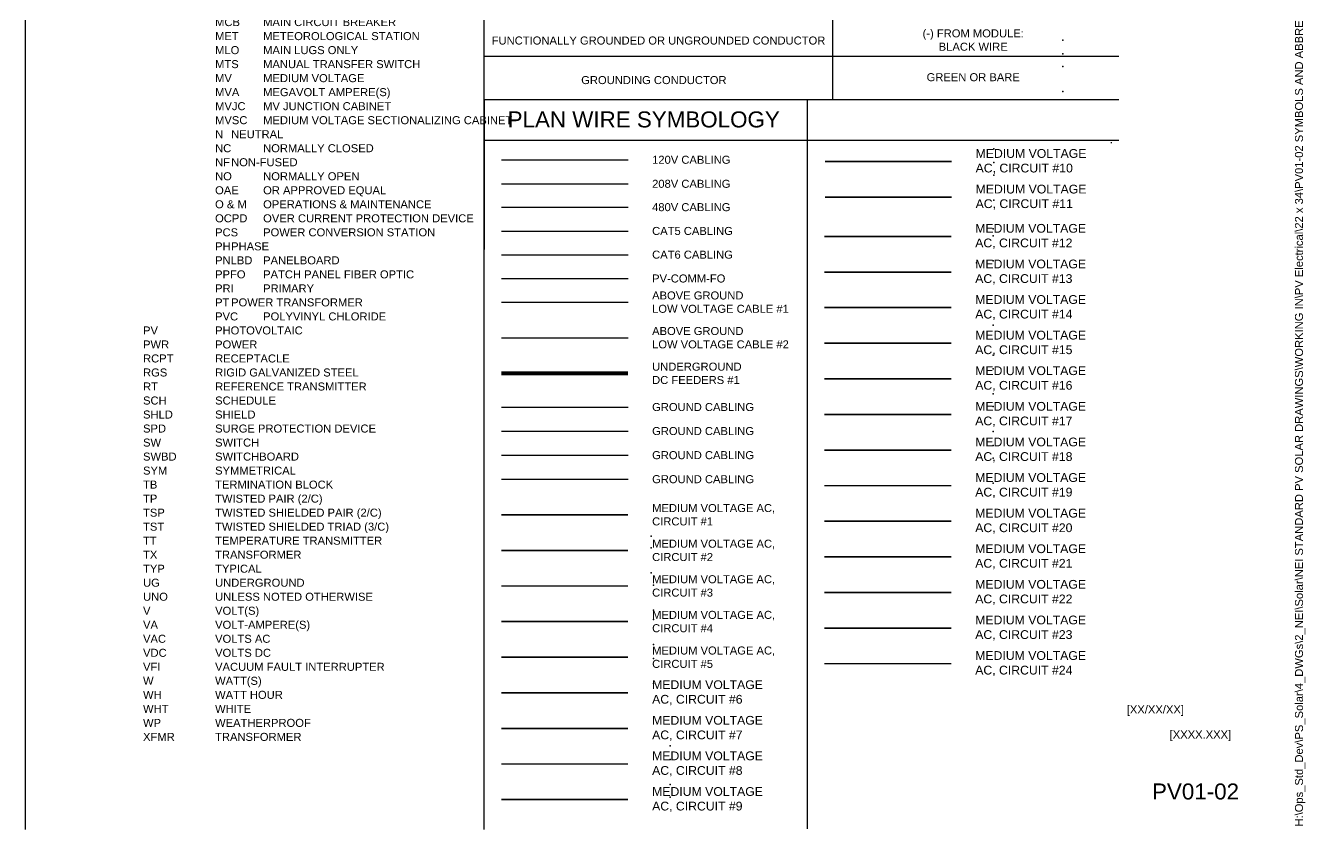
# Paper-space layout 'SYMBOLS AND ABBREVIATIONS 22x34' of a CAD drawing. Header units: feet, sheet in inches. Extents: x 0 to 33.3, y 0 to 20.5.
# Drawn here: x 17.35 to 33.33, y 0 to 10.04 of the extents above; entities that cross this region are included whole.
import ezdxf
from ezdxf.enums import TextEntityAlignment as Align
from ezdxf.lldxf.tags import DXFTag

# ---------------------------------------------------------------- set-up
doc = ezdxf.new("R2010")
doc.units = ezdxf.units.FT
doc.header["$MEASUREMENT"] = 0
for name, color, linetype in [('G-ANNO-TEXT', 1, 'Continuous'), ('G-ANNO-TTBL', 1, 'Continuous'), ('PV-CABL-120V', 14, '120V'), ('PV-CABL-208V', 14, '208V'), ('PV-CABL-480V', 14, '480V'), ('PV-CABL-G1', 130, 'G1'), ('PV-CABL-G2', 102, 'G2'), ('PV-CABL-G3', 112, 'G3'), ('PV-CABL-G4', 64, 'G4'), ('PV-CABL-MV1', 170, 'MV ROUTING #1'), ('PV-CABL-MV10', 130, 'MV ROUTING #10'), ('PV-CABL-MV11', 170, 'MV ROUTING #11'), ('PV-CABL-MV12', 210, 'MV ROUTING #12'), ('PV-CABL-MV13', 170, 'MV ROUTING #13'), ('PV-CABL-MV14', 80, 'MV ROUTING #14'), ('PV-CABL-MV15', 210, 'MV ROUTING #15'), ('PV-CABL-MV16', 10, 'MV ROUTING #16'), ('PV-CABL-MV17', 130, 'MV ROUTING #17'), ('PV-CABL-MV18', 170, 'MV ROUTING #18'), ('PV-CABL-MV19', 80, 'MV ROUTING #19'), ('PV-CABL-MV2', 80, 'MV ROUTING #2'), ('PV-CABL-MV20', 210, 'MV ROUTING #20'), ('PV-CABL-MV21', 10, 'MV ROUTING #21'), ('PV-CABL-MV22', 130, 'MV ROUTING #22'), ('PV-CABL-MV23', 170, 'MV ROUTING #23'), ('PV-CABL-MV24', 210, 'MV ROUTING #24'), ('PV-CABL-MV3', 210, 'MV ROUTING #3'), ('PV-CABL-MV4', 10, 'MV ROUTING #4'), ('PV-CABL-MV5', 130, 'MV ROUTING #5'), ('PV-CABL-MV6', 170, 'MV ROUTING #6'), ('PV-CABL-MV7', 80, 'MV ROUTING #7'), ('PV-CABL-MV8', 210, 'MV ROUTING #8'), ('PV-CABL-MV9', 10, 'MV ROUTING #9'), ('PV-CATV5', 122, 'CATV5'), ('PV-CATV6', 122, 'CATV6'), ('PV-COMM-FO', 122, 'FIBER_OPTIC_6 STRAND'), ('PV-UG-LV1', 10, 'UGLV1'), ('PV-UG-LV2', 10, 'UGLV2')]:
    doc.layers.add(name, color=color, linetype=linetype)
doc.layers.add('G-NPLT', color=67, linetype='Continuous', plot=False)
doc.layers.add('PV-DC-CABL-UG', color=6, linetype='DC_CABLE', true_color=0xff00ff)
doc.styles.add('NEI-A', font='arial.ttf')
doc.styles.get("Standard").update_dxf_attribs({"font": 'arial.ttf'})
tags = doc.linetypes.add('120V', pattern='A,0.176989,-0.050727,["120V",NEI-A,S=0.1,R=0,X=0,Y=-0.05],-0.379482,0.176989', length=0.784187).pattern_tags.tags
tags[6] = DXFTag(74, 10)
tags = doc.linetypes.add('208V', pattern='A,0.176989,-0.050727,["208V",NEI-A,S=0.1,R=0,X=0,Y=-0.05],-0.379482,0.176989', length=0.784187).pattern_tags.tags
tags[6] = DXFTag(74, 10)
tags = doc.linetypes.add('480V', pattern='A,0.176989,-0.050727,["480V",NEI-A,S=0.1,R=0,X=0,Y=-0.05],-0.379482,0.176989', length=0.784187).pattern_tags.tags
tags[6] = DXFTag(74, 10)
tags = doc.linetypes.add('CATV5', pattern='A,0.18216,-0.054518,["CATV5",NEI-A,S=0.1,R=0,X=0,Y=-0.05],-0.505136,0.176989', length=0.918803).pattern_tags.tags
tags[6] = DXFTag(74, 10)
tags = doc.linetypes.add('CATV6', pattern='A,0.18216,-0.054518,["CATV6",NEI-A,S=0.1,R=0,X=0,Y=-0.05],-0.505136,0.176989', length=0.918803).pattern_tags.tags
tags[6] = DXFTag(74, 10)
doc.linetypes.add('DC_CABLE', pattern='A,1,-0.2,["DC",Standard,S=0.1,R=0,X=-0.1,Y=-0.05],-0.2', length=1.4)
doc.linetypes.add('FIBER_OPTIC_6 STRAND', pattern='A,0.2,-0.05,0,-0.05,0.2,-0.15,["FO",Standard,S=0.1,R=0,X=-0.04,Y=-0.05],-0.25,0.2,-0.05,0,-0.05', length=1.2)
tags = doc.linetypes.add('G1', pattern='A,0.176989,-0.056821,["G1",NEI-A,S=0.1,R=0,X=0,Y=-0.05],-0.243179,0.176989', length=0.653978).pattern_tags.tags
tags[6] = DXFTag(74, 10)
tags = doc.linetypes.add('G2', pattern='A,0.176989,-0.056821,["G2",NEI-A,S=0.1,R=0,X=0,Y=-0.05],-0.243179,0.176989', length=0.653978).pattern_tags.tags
tags[6] = DXFTag(74, 10)
tags = doc.linetypes.add('G3', pattern='A,0.176989,-0.056821,["G3",NEI-A,S=0.1,R=0,X=0,Y=-0.05],-0.243179,0.176989', length=0.653978).pattern_tags.tags
tags[6] = DXFTag(74, 10)
tags = doc.linetypes.add('G4', pattern='A,0.176989,-0.056821,["G4",NEI-A,S=0.1,R=0,X=0,Y=-0.05],-0.243179,0.176989', length=0.653978).pattern_tags.tags
tags[6] = DXFTag(74, 10)
tags = doc.linetypes.add('MV ROUTING #1', pattern='A,1,-0.25,0,0.1,-0.25,["MV1",NEI-A,S=0.5,R=0,X=0,Y=-0.2],-1.5', length=3.1).pattern_tags.tags
tags[12] = DXFTag(74, 10)
tags = doc.linetypes.add('MV ROUTING #10', pattern='A,1,-0.25,0,0.1,-0.25,["MV10",NEI-A,S=0.5,R=0,X=0,Y=-0.2],-1.99', length=3.59).pattern_tags.tags
tags[12] = DXFTag(74, 10)
tags = doc.linetypes.add('MV ROUTING #11', pattern='A,1,-0.25,0,0.1,-0.25,["MV11",NEI-A,S=0.5,R=0,X=0,Y=-0.2],-1.99', length=3.59).pattern_tags.tags
tags[12] = DXFTag(74, 10)
tags = doc.linetypes.add('MV ROUTING #12', pattern='A,1,-0.25,0,0.1,-0.25,["MV12",NEI-A,S=0.5,R=0,X=0,Y=-0.2],-1.99', length=3.59).pattern_tags.tags
tags[12] = DXFTag(74, 10)
tags = doc.linetypes.add('MV ROUTING #13', pattern='A,1,-0.25,0,0.1,-0.25,["MV13",NEI-A,S=0.5,R=0,X=0,Y=-0.2],-1.99', length=3.59).pattern_tags.tags
tags[12] = DXFTag(74, 10)
tags = doc.linetypes.add('MV ROUTING #14', pattern='A,1,-0.25,0,0.1,-0.25,["MV14",NEI-A,S=0.5,R=0,X=0,Y=-0.2],-1.99', length=3.59).pattern_tags.tags
tags[12] = DXFTag(74, 10)
tags = doc.linetypes.add('MV ROUTING #15', pattern='A,1,-0.25,0,0.1,-0.25,["MV15",NEI-A,S=0.5,R=0,X=0,Y=-0.2],-1.99', length=3.59).pattern_tags.tags
tags[12] = DXFTag(74, 10)
tags = doc.linetypes.add('MV ROUTING #16', pattern='A,1,-0.25,0,0.1,-0.25,["MV16",NEI-A,S=0.5,R=0,X=0,Y=-0.2],-1.99', length=3.59).pattern_tags.tags
tags[12] = DXFTag(74, 10)
tags = doc.linetypes.add('MV ROUTING #17', pattern='A,1,-0.25,0,0.1,-0.25,["MV17",NEI-A,S=0.5,R=0,X=0,Y=-0.2],-1.99', length=3.59).pattern_tags.tags
tags[12] = DXFTag(74, 10)
tags = doc.linetypes.add('MV ROUTING #18', pattern='A,1,-0.25,0,0.1,-0.25,["MV18",NEI-A,S=0.5,R=0,X=0,Y=-0.2],-1.99', length=3.59).pattern_tags.tags
tags[12] = DXFTag(74, 10)
tags = doc.linetypes.add('MV ROUTING #19', pattern='A,1,-0.25,0,0.1,-0.25,["MV19",NEI-A,S=0.5,R=0,X=0,Y=-0.2],-1.99', length=3.59).pattern_tags.tags
tags[12] = DXFTag(74, 10)
tags = doc.linetypes.add('MV ROUTING #2', pattern='A,1,-0.25,0,0.1,-0.25,["MV2",NEI-A,S=0.5,R=0,X=0,Y=-0.2],-1.5', length=3.1).pattern_tags.tags
tags[12] = DXFTag(74, 10)
tags = doc.linetypes.add('MV ROUTING #20', pattern='A,1,-0.25,0,0.1,-0.25,["MV20",NEI-A,S=0.5,R=0,X=0,Y=-0.2],-1.99', length=3.59).pattern_tags.tags
tags[12] = DXFTag(74, 10)
tags = doc.linetypes.add('MV ROUTING #21', pattern='A,1,-0.25,0,0.1,-0.25,["MV21",NEI-A,S=0.5,R=0,X=0,Y=-0.2],-1.99', length=3.59).pattern_tags.tags
tags[12] = DXFTag(74, 10)
tags = doc.linetypes.add('MV ROUTING #22', pattern='A,1,-0.25,0,0.1,-0.25,["MV22",NEI-A,S=0.5,R=0,X=0,Y=-0.2],-1.99', length=3.59).pattern_tags.tags
tags[12] = DXFTag(74, 10)
tags = doc.linetypes.add('MV ROUTING #23', pattern='A,1,-0.25,0,0.1,-0.25,["MV23",NEI-A,S=0.5,R=0,X=0,Y=-0.2],-1.99', length=3.59).pattern_tags.tags
tags[12] = DXFTag(74, 10)
tags = doc.linetypes.add('MV ROUTING #24', pattern='A,1,-0.25,0,0.1,-0.25,["MV24",NEI-A,S=0.5,R=0,X=0,Y=-0.2],-1.99', length=3.59).pattern_tags.tags
tags[12] = DXFTag(74, 10)
tags = doc.linetypes.add('MV ROUTING #3', pattern='A,1,-0.25,0,0.1,-0.25,["MV3",NEI-A,S=0.5,R=0,X=0,Y=-0.2],-1.5', length=3.1).pattern_tags.tags
tags[12] = DXFTag(74, 10)
tags = doc.linetypes.add('MV ROUTING #4', pattern='A,1,-0.25,0,0.1,-0.25,["MV4",NEI-A,S=0.5,R=0,X=0,Y=-0.2],-1.5', length=3.1).pattern_tags.tags
tags[12] = DXFTag(74, 10)
tags = doc.linetypes.add('MV ROUTING #5', pattern='A,1,-0.25,0,0.1,-0.25,["MV5",NEI-A,S=0.5,R=0,X=0,Y=-0.2],-1.5', length=3.1).pattern_tags.tags
tags[12] = DXFTag(74, 10)
tags = doc.linetypes.add('MV ROUTING #6', pattern='A,1,-0.25,0,0.1,-0.25,["MV6",NEI-A,S=0.5,R=0,X=0,Y=-0.2],-1.5', length=3.1).pattern_tags.tags
tags[12] = DXFTag(74, 10)
tags = doc.linetypes.add('MV ROUTING #7', pattern='A,1,-0.25,0,0.1,-0.25,["MV7",NEI-A,S=0.5,R=0,X=0,Y=-0.2],-1.5', length=3.1).pattern_tags.tags
tags[12] = DXFTag(74, 10)
tags = doc.linetypes.add('MV ROUTING #8', pattern='A,1,-0.25,0,0.1,-0.25,["MV8",NEI-A,S=0.5,R=0,X=0,Y=-0.2],-1.5', length=3.1).pattern_tags.tags
tags[12] = DXFTag(74, 10)
tags = doc.linetypes.add('MV ROUTING #9', pattern='A,1,-0.25,0,0.1,-0.25,["MV9",NEI-A,S=0.5,R=0,X=0,Y=-0.2],-1.5', length=3.1).pattern_tags.tags
tags[12] = DXFTag(74, 10)
tags = doc.linetypes.add('UGLV1', pattern='A,0.176989,-0.050716,["LV1",NEI-A,S=0.1,R=0,X=0,Y=-0.05],-0.299284,0.176989', length=0.703978).pattern_tags.tags
tags[6] = DXFTag(74, 10)
tags = doc.linetypes.add('UGLV2', pattern='A,0.176989,-0.050716,["LV2",NEI-A,S=0.1,R=0,X=0,Y=-0.05],-0.299284,0.176989', length=0.703978).pattern_tags.tags
tags[6] = DXFTag(74, 10)

psp = doc.layouts.new('SYMBOLS AND ABBREVIATIONS 22x34')

# ---------------------------------------------------------------- linework, layer by layer
at = {"layer": 'G-ANNO-TEXT'}
for p, q in [((17.348, 0), (17.348, 20.505)), ((23.076, 0), (23.076, 20.505)), ((27.429, 10.574), (27.429, 9.114)), ((23.076, 9.657), (31.005, 9.657)), ((23.076, 9.115), (29.056, 9.114)), ((23.076, 9.115), (31.005, 9.114)), ((23.076, 9.114), (23.076, 7.244)), ((23.076, 8.608), (31.005, 8.608)), ((30.903, 8.579), (30.917, 8.579))]:
    psp.add_line(p, q, dxfattribs=at)
psp.add_lwpolyline([(27.112, 9.114), (27.111, 0.005)], dxfattribs=at)
at = {"layer": 'G-NPLT'}
for p in [(30.305, 9.858), (30.305, 9.686), (30.305, 9.528), (30.305, 9.215), (29.441, 8.501), (29.441, 8.329), (29.441, 8.171), (29.441, 7.859), (29.436, 7.5), (29.436, 7.412), (29.227, 7.077), (29.436, 7.1), (29.436, 6.299), (29.436, 5.923), (29.436, 5.751), (29.436, 5.439), (29.436, 5.28), (29.436, 4.968), (29.436, 4.796), (29.436, 4.637), (29.436, 4.325), (25.164, 3.663), (25.164, 3.515), (25.164, 3.202), (25.192, 3.049), (25.192, 2.736), (25.192, 2.62), (25.192, 2.308), (25.192, 2.135), (25.192, 1.823), (25.401, 1.045), (25.401, 0.872), (25.401, 0.56), (25.401, 0.402)]:
    psp.add_point(p, dxfattribs=at)
at = {"layer": 'PV-CABL-120V', "transparency": 33554664}
psp.add_lwpolyline([(23.292, 8.362), (24.874, 8.362)], dxfattribs=at)
at = {"layer": 'PV-CABL-208V', "transparency": 33554664}
psp.add_lwpolyline([(23.292, 8.062), (24.874, 8.062)], dxfattribs=at)
at = {"layer": 'PV-CABL-480V', "transparency": 33554664}
psp.add_lwpolyline([(23.292, 7.77), (24.874, 7.77)], dxfattribs=at)
at = {"layer": 'PV-CABL-G1', "linetype": 'G1'}
psp.add_lwpolyline([(23.292, 5.274), (24.874, 5.274)], dxfattribs=at)
at = {"layer": 'PV-CABL-G2', "linetype": 'G2'}
psp.add_lwpolyline([(23.292, 4.974), (24.874, 4.974)], dxfattribs=at)
at = {"layer": 'PV-CABL-G3'}
psp.add_lwpolyline([(23.292, 4.673), (24.874, 4.673)], dxfattribs=at)
at = {"layer": 'PV-CABL-G4', "linetype": 'G4'}
psp.add_lwpolyline([(23.292, 4.373), (24.874, 4.373)], dxfattribs=at)
at = {"layer": 'PV-CABL-MV1', "ltscale": 0.2, "const_width": 0.02}
psp.add_lwpolyline([(23.292, 3.929), (24.874, 3.929)], dxfattribs=at)
at = {"layer": 'PV-CABL-MV10', "ltscale": 0.2, "const_width": 0.02}
psp.add_lwpolyline([(27.332, 8.34), (28.915, 8.34)], dxfattribs=at)
at = {"layer": 'PV-CABL-MV11', "ltscale": 0.2, "const_width": 0.02}
psp.add_lwpolyline([(27.332, 7.895), (28.915, 7.895)], dxfattribs=at)
at = {"layer": 'PV-CABL-MV12', "ltscale": 0.2, "const_width": 0.02}
psp.add_lwpolyline([(27.327, 7.405), (28.91, 7.405)], dxfattribs=at)
at = {"layer": 'PV-CABL-MV13', "ltscale": 0.2, "const_width": 0.02}
psp.add_lwpolyline([(27.327, 6.96), (28.91, 6.96)], dxfattribs=at)
at = {"layer": 'PV-CABL-MV14', "ltscale": 0.2, "const_width": 0.02}
psp.add_lwpolyline([(27.327, 6.516), (28.91, 6.516)], dxfattribs=at)
at = {"layer": 'PV-CABL-MV15', "ltscale": 0.2, "const_width": 0.02}
psp.add_lwpolyline([(27.327, 6.071), (28.91, 6.071)], dxfattribs=at)
at = {"layer": 'PV-CABL-MV16', "ltscale": 0.2, "const_width": 0.02}
psp.add_lwpolyline([(27.327, 5.627), (28.91, 5.627)], dxfattribs=at)
at = {"layer": 'PV-CABL-MV17', "ltscale": 0.2, "const_width": 0.02}
psp.add_lwpolyline([(27.327, 5.182), (28.91, 5.182)], dxfattribs=at)
at = {"layer": 'PV-CABL-MV18', "ltscale": 0.2, "const_width": 0.02}
psp.add_lwpolyline([(27.327, 4.737), (28.91, 4.737)], dxfattribs=at)
at = {"layer": 'PV-CABL-MV19', "ltscale": 0.2, "const_width": 0.02}
psp.add_lwpolyline([(27.327, 4.293), (28.91, 4.293)], dxfattribs=at)
at = {"layer": 'PV-CABL-MV2', "ltscale": 0.2, "const_width": 0.02}
psp.add_lwpolyline([(23.292, 3.484), (24.874, 3.484)], dxfattribs=at)
at = {"layer": 'PV-CABL-MV20', "ltscale": 0.2, "const_width": 0.02}
psp.add_lwpolyline([(27.327, 3.848), (28.91, 3.848)], dxfattribs=at)
at = {"layer": 'PV-CABL-MV21', "ltscale": 0.2, "const_width": 0.02}
psp.add_lwpolyline([(27.327, 3.404), (28.91, 3.404)], dxfattribs=at)
at = {"layer": 'PV-CABL-MV22', "ltscale": 0.2, "const_width": 0.02}
psp.add_lwpolyline([(27.327, 2.959), (28.91, 2.959)], dxfattribs=at)
at = {"layer": 'PV-CABL-MV23', "ltscale": 0.2, "const_width": 0.02}
psp.add_lwpolyline([(27.327, 2.514), (28.91, 2.514)], dxfattribs=at)
at = {"layer": 'PV-CABL-MV24', "ltscale": 0.2, "const_width": 0.02}
psp.add_lwpolyline([(27.327, 2.07), (28.91, 2.07)], dxfattribs=at)
at = {"layer": 'PV-CABL-MV3', "ltscale": 0.2, "const_width": 0.02}
psp.add_lwpolyline([(23.292, 3.04), (24.874, 3.04)], dxfattribs=at)
at = {"layer": 'PV-CABL-MV4', "ltscale": 0.2, "const_width": 0.02}
psp.add_lwpolyline([(23.292, 2.595), (24.874, 2.595)], dxfattribs=at)
at = {"layer": 'PV-CABL-MV5', "ltscale": 0.2, "const_width": 0.02}
psp.add_lwpolyline([(23.292, 2.15), (24.874, 2.15)], dxfattribs=at)
at = {"layer": 'PV-CABL-MV6', "ltscale": 0.2, "const_width": 0.02}
psp.add_lwpolyline([(23.292, 1.706), (24.874, 1.706)], dxfattribs=at)
at = {"layer": 'PV-CABL-MV7', "ltscale": 0.2, "const_width": 0.02}
psp.add_lwpolyline([(23.292, 1.261), (24.874, 1.261)], dxfattribs=at)
at = {"layer": 'PV-CABL-MV8', "ltscale": 0.2, "const_width": 0.02}
psp.add_lwpolyline([(23.292, 0.817), (24.874, 0.817)], dxfattribs=at)
at = {"layer": 'PV-CABL-MV9', "ltscale": 0.2, "const_width": 0.02}
psp.add_lwpolyline([(23.292, 0.372), (24.874, 0.372)], dxfattribs=at)
at = {"layer": 'PV-CATV5', "ltscale": 0.75}
psp.add_lwpolyline([(23.292, 7.473), (24.874, 7.473)], dxfattribs=at)
at = {"layer": 'PV-CATV6'}
psp.add_lwpolyline([(23.292, 7.177), (24.874, 7.177)], dxfattribs=at)
at = {"layer": 'PV-COMM-FO'}
psp.add_lwpolyline([(23.292, 6.88), (24.874, 6.88)], dxfattribs=at)
at = {"layer": 'PV-DC-CABL-UG', "ltscale": 0.2, "const_width": 0.05}
psp.add_lwpolyline([(23.292, 5.695), (24.874, 5.695)], dxfattribs=at)
at = {"layer": 'PV-UG-LV1'}
psp.add_lwpolyline([(23.292, 6.584), (24.874, 6.584)], dxfattribs=at)
at = {"layer": 'PV-UG-LV2'}
psp.add_lwpolyline([(23.292, 6.14), (24.874, 6.14)], dxfattribs=at)

# ---------------------------------------------------------------- texts
at = {"layer": 'G-ANNO-TEXT', "style": 'NEI-A'}
psp.add_text('PV-COMM-FO', height=0.1, dxfattribs=at).set_placement((25.174, 6.88), align=Align.MIDDLE_LEFT)
at = {"layer": 'G-ANNO-TEXT', "insert": (18.315, 19.934), "char_height": 0.1, "attachment_point": 1, "line_spacing_factor": 1.05, "style": 'NEI-A'}
psp.add_mtext_dynamic_manual_height_columns('\\pt1.4;{\\LABBREVIATION:}^I{\\LDESCRIPTION:\\P\\pt0.5,1.4;}\\P^IA^IAMPERE(S)\\P^IAC^IALTERNATING CURRENT\\P^IAI^IANALOG INPUT\\P^IAL^IALUMINUM\\P^IAO^IANALOG OUTPUT\\P^IAWG^IAMERICAN WIRE GAUGE\\P^IBLK^IBLACK\\P^IBOS^IBALANCE OF SYSTEMS\\P^IBPS^IBATTERY POWER SYSTEM\\P^IC^ICONDUIT\\P^ICAT^ICATEGORY\\P^ICB^ICIRCUIT BREAKER\\P^ICKT^ICIRCUIT\\P^ICOMM^ICOMMUNICATIONS\\P^ICOND^ICONDUCTOR\\P^ICT^ICURRENT TRANSFORMER\\P^ICU^ICOPPER\\P^IDAS^IDATA ACQUISITION SYSTEM\\P^IDC^IDIRECT CURRENT\\P^IDCCB^IDC COMBINER BOX\\P^IDF^IDC FEEDER\\P^IDH^IDC HARNESS\\P^IDI^IDIGITAL INPUT\\P^IDISC^IDISCONNECT\\P^IDJ^IDC JUMPER\\P^IDN^IDOWN\\P^IDP^IDOUBLE POLE\\P^IDT^IDC TRUNK FEEDER\\P^IDWG^IDRAWING\\P^IEC^IELECTRICAL CONTRACTOR\\P^IEMT^IELECTRICAL METALLIC TUBING\\P^IEPO^IEMERGENCY POWER OFF\\P^IFO^IFIBER OPTIC\\P^IFOC^IFIBER OPTIC CABLE\\P^IF^IFUSED\\P^IFU^IFUSE\\P^IG^IGROUND FAULT PROTECTION\\P^IGFI^IGROUND FAULT INTERRUPTER\\P^IGFDI^IGROUND FAULT DETECTION & INTERRUPTION\\P^IGND^IGROUND\\P^IDCCB^IDC COMBINER BOX\\P^IHZ^IHERTZ (FREQUENCY)\\P^IHH^IHAND HOLE\\P^IID^IIDENTIFICATION\\P^IINV^IINVERTER\\P^IJB^IJUNCTION BOX (PULL BOX)\\P^IK^IKILO\\P^IkV^IKILOVOLTS\\P^Ikcmil^I1000 CIRCULAR MILS\\P^IL^ILINE\\P^ILSI^ILONG, SHORT INSTANTANEOUS PROTECTION\\P^ILV^ILOW VOLTAGE\\P^ImA^IMILLIAMP\\P^IMC^ICAISO METEOROLOGICAL STATION (CA ONLY)\\P^IMCB^IMAIN CIRCUIT BREAKER\\P^IMET^IMETEOROLOGICAL STATION\\P^IMLO^IMAIN LUGS ONLY\\P^IMTS^IMANUAL TRANSFER SWITCH\\P^IMV^IMEDIUM VOLTAGE\\P^IMVA ^IMEGAVOLT AMPERE(S)\\P^IMVJC^IMV JUNCTION CABINET\\P^IMVSC^IMEDIUM VOLTAGE SECTIONALIZING CABINET\\P^IN^INEUTRAL\\P^INC^INORMALLY CLOSED\\P^INF^INON-FUSED\\P^INO^INORMALLY OPEN\\P^IOAE^IOR APPROVED EQUAL\\P^IO & M^IOPERATIONS & MAINTENANCE\\P^IOCPD^IOVER CURRENT PROTECTION DEVICE\\P^IPCS^IPOWER CONVERSION STATION\\P^IPH^IPHASE\\P^IPNLBD^IPANELBOARD\\P^IPPFO^IPATCH PANEL FIBER OPTIC\\P^IPRI^IPRIMARY\\P^IPT^IPOWER TRANSFORMER\\P^IPVC^IPOLYVINYL CHLORIDE\\P\\pt0.5,1.4,2.8;^IPV^IPHOTOVOLTAIC^I\\P\\pt0.5,1.4;^IPWR^IPOWER\\P^IRCPT^IRECEPTACLE\\P^IRGS^IRIGID GALVANIZED STEEL\\P^IRT^IREFERENCE TRANSMITTER\\P^ISCH^ISCHEDULE\\P^ISHLD^ISHIELD\\P^ISPD^ISURGE PROTECTION DEVICE\\P\\pt0.5,1.4,2;^ISW^ISWITCH^I\\P\\pt0.5,1.4;^ISWBD^ISWITCHBOARD\\P^ISYM^ISYMMETRICAL\\P^ITB^ITERMINATION BLOCK\\P^ITP^ITWISTED PAIR (2/C)\\P^ITSP^ITWISTED SHIELDED PAIR (2/C)\\P^ITST^ITWISTED SHIELDED TRIAD (3/C)\\P^ITT^ITEMPERATURE TRANSMITTER\\P^ITX^ITRANSFORMER\\P^ITYP^ITYPICAL\\P^IUG^IUNDERGROUND\\P^IUNO^IUNLESS NOTED OTHERWISE\\P^IV^IVOLT(S)\\P^IVA^IVOLT-AMPERE(S)\\P^IVAC^IVOLTS AC\\P^IVDC^IVOLTS DC\\P^IVFI^IVACUUM FAULT INTERRUPTER\\P^IW^IWATT(S)\\P^IWH^IWATT HOUR\\P^IWHT^IWHITE\\P^IWP^IWEATHERPROOF\\P^IXFMR^ITRANSFORMER', width=4.95, gutter_width=0.547, heights=[40.127], dxfattribs=at)
at = {"layer": 'G-ANNO-TEXT', "style": 'NEI-A'}
for s, insert, char_height, width, attachment_point in [('{\\fArial|b0|i0|c0|p34;(-) FROM MODULE:\\PBLACK WIRE}', (29.185, 9.857), 0.1, 6.55508, 5), ('FUNCTIONALLY GROUNDED OR UNGROUNDED CONDUCTOR', (25.254, 9.851), 0.1, 6.55508, 5), ('{\\fArial|b0|i0|c0|p34;GREEN OR BARE}', (29.185, 9.393), 0.1, 6.55508, 5), ('GROUNDING CONDUCTOR', (25.196, 9.357), 0.1, 6.55508, 5), ('{\\fArial Baltic|b0|i0|c0|p34;PLAN WIRE SYMBOLOGY}', (25.069, 8.865), 0.2, 15.30504, 5), ('\\A1;120V CABLING', (25.174, 8.362), 0.1, 6.55508, 4), ('\\A1;208V CABLING', (25.174, 8.062), 0.1, 6.55508, 4), ('\\A1;480V CABLING', (25.174, 7.77), 0.1, 6.55508, 4), ('\\A1;CAT5 CABLING', (25.174, 7.473), 0.1, 6.55508, 4), ('\\A1;CAT6 CABLING', (25.174, 7.177), 0.1, 6.55508, 4), ('ABOVE GROUND \\PLOW VOLTAGE CABLE #1', (25.174, 6.584), 0.1, 6.55508, 4), ('ABOVE GROUND \\PLOW VOLTAGE CABLE #2', (25.174, 6.14), 0.1, 6.55508, 4), ('UNDERGROUND \\PDC FEEDERS #1', (25.174, 5.695), 0.1, 6.55508, 4), ('GROUND CABLING', (25.174, 5.274), 0.1, 6.55508, 4), ('GROUND CABLING', (25.174, 4.974), 0.1, 6.55508, 4), ('GROUND CABLING', (25.174, 4.673), 0.1, 6.55508, 4), ('GROUND CABLING', (25.174, 4.373), 0.1, 6.55508, 4)]:
    psp.add_mtext(s, dxfattribs=dict(at, insert=insert, char_height=char_height, width=width, attachment_point=attachment_point))
at = {"layer": 'G-ANNO-TEXT', "attachment_point": 4, "style": 'NEI-A'}
for s, width, insert, char_height in [('MEDIUM VOLTAGE AC, CIRCUIT #10', 1.66881, (29.215, 8.34), 0.1094), ('MEDIUM VOLTAGE AC, CIRCUIT #11 ', 1.66177, (29.215, 7.895), 0.1094), ('MEDIUM VOLTAGE AC, CIRCUIT #12 ', 1.66881, (29.21, 7.405), 0.1094), ('MEDIUM VOLTAGE AC, CIRCUIT #13 ', 1.66881, (29.21, 6.96), 0.1094), ('MEDIUM VOLTAGE AC, CIRCUIT #14 ', 1.66881, (29.21, 6.516), 0.1094), ('MEDIUM VOLTAGE AC, CIRCUIT #15 ', 1.66881, (29.21, 6.071), 0.1094), ('MEDIUM VOLTAGE AC, CIRCUIT #16 ', 1.66881, (29.21, 5.627), 0.1094), ('MEDIUM VOLTAGE AC, CIRCUIT #17', 1.66881, (29.21, 5.182), 0.1094), ('MEDIUM VOLTAGE AC, CIRCUIT #18 ', 1.66177, (29.21, 4.737), 0.1094), ('MEDIUM VOLTAGE AC, CIRCUIT #19 ', 1.66881, (29.21, 4.293), 0.1094), ('MEDIUM VOLTAGE AC, CIRCUIT #1 ', 1.65526, (25.174, 3.929), 0.1), ('MEDIUM VOLTAGE AC, CIRCUIT #20 ', 1.66881, (29.21, 3.848), 0.1094), ('MEDIUM VOLTAGE AC, CIRCUIT #2 ', 1.63011, (25.174, 3.484), 0.1), ('MEDIUM VOLTAGE AC, CIRCUIT #21 ', 1.66881, (29.21, 3.404), 0.1094), ('MEDIUM VOLTAGE AC, CIRCUIT #3 ', 1.65338, (25.174, 3.04), 0.1), ('MEDIUM VOLTAGE AC, CIRCUIT #22 ', 1.66881, (29.21, 2.959), 0.1094), ('MEDIUM VOLTAGE AC, CIRCUIT #4 ', 1.66103, (25.174, 2.595), 0.1), ('MEDIUM VOLTAGE AC, CIRCUIT #23', 1.66881, (29.21, 2.514), 0.1094), ('MEDIUM VOLTAGE AC, CIRCUIT #5 ', 1.67585, (25.174, 2.15), 0.1), ('MEDIUM VOLTAGE AC, CIRCUIT #24 ', 1.66177, (29.21, 2.07), 0.1094), ('MEDIUM VOLTAGE AC, CIRCUIT #6 ', 1.66881, (25.174, 1.706), 0.1094), ('MEDIUM VOLTAGE AC, CIRCUIT #7 ', 1.66881, (25.174, 1.261), 0.1094), ('MEDIUM VOLTAGE AC, CIRCUIT #8 ', 1.66881, (25.174, 0.817), 0.1094), ('MEDIUM VOLTAGE AC, CIRCUIT #9 ', 1.66881, (25.174, 0.372), 0.1094)]:
    psp.add_mtext_dynamic_manual_height_columns(s, width=width, gutter_width=0.547, heights=[0], dxfattribs=dict(at, insert=insert, char_height=char_height))
at = {"layer": 'G-ANNO-TTBL', "style": 'NEI-A'}
for s, width, insert, char_height, attachment_point in [('[XX/XX/XX]', 0.85482, (31.103, 1.483), 0.1, 4), ('[XXXX.XXX]', 0.85482, (32.023, 1.17), 0.1, 5), ('PV01-02', 1.7218, (31.962, 0.472), 0.2, 5)]:
    psp.add_mtext_dynamic_manual_height_columns(s, width=width, gutter_width=0.5, heights=[0], dxfattribs=dict(at, insert=insert, char_height=char_height, attachment_point=attachment_point))
at = {"layer": 'G-NPLT', "insert": (33.204, 0.035), "char_height": 0.1, "width": 13.97168, "attachment_point": 1, "rotation": 90, "style": 'NEI-A'}
psp.add_mtext('H:\\\\Ops_Std_Dev\\\\PS_Solar\\\\4_DWGs\\\\2_NEI\\\\Solar\\\\NEI STANDARD PV SOLAR DRAWINGS\\\\WORKING IN\\\\PV Electrical\\\\22 x 34\\\\PV01-02 SYMBOLS AND ABBREVIATIONS.dwg', dxfattribs=at)

doc.saveas('drawing.dxf')
